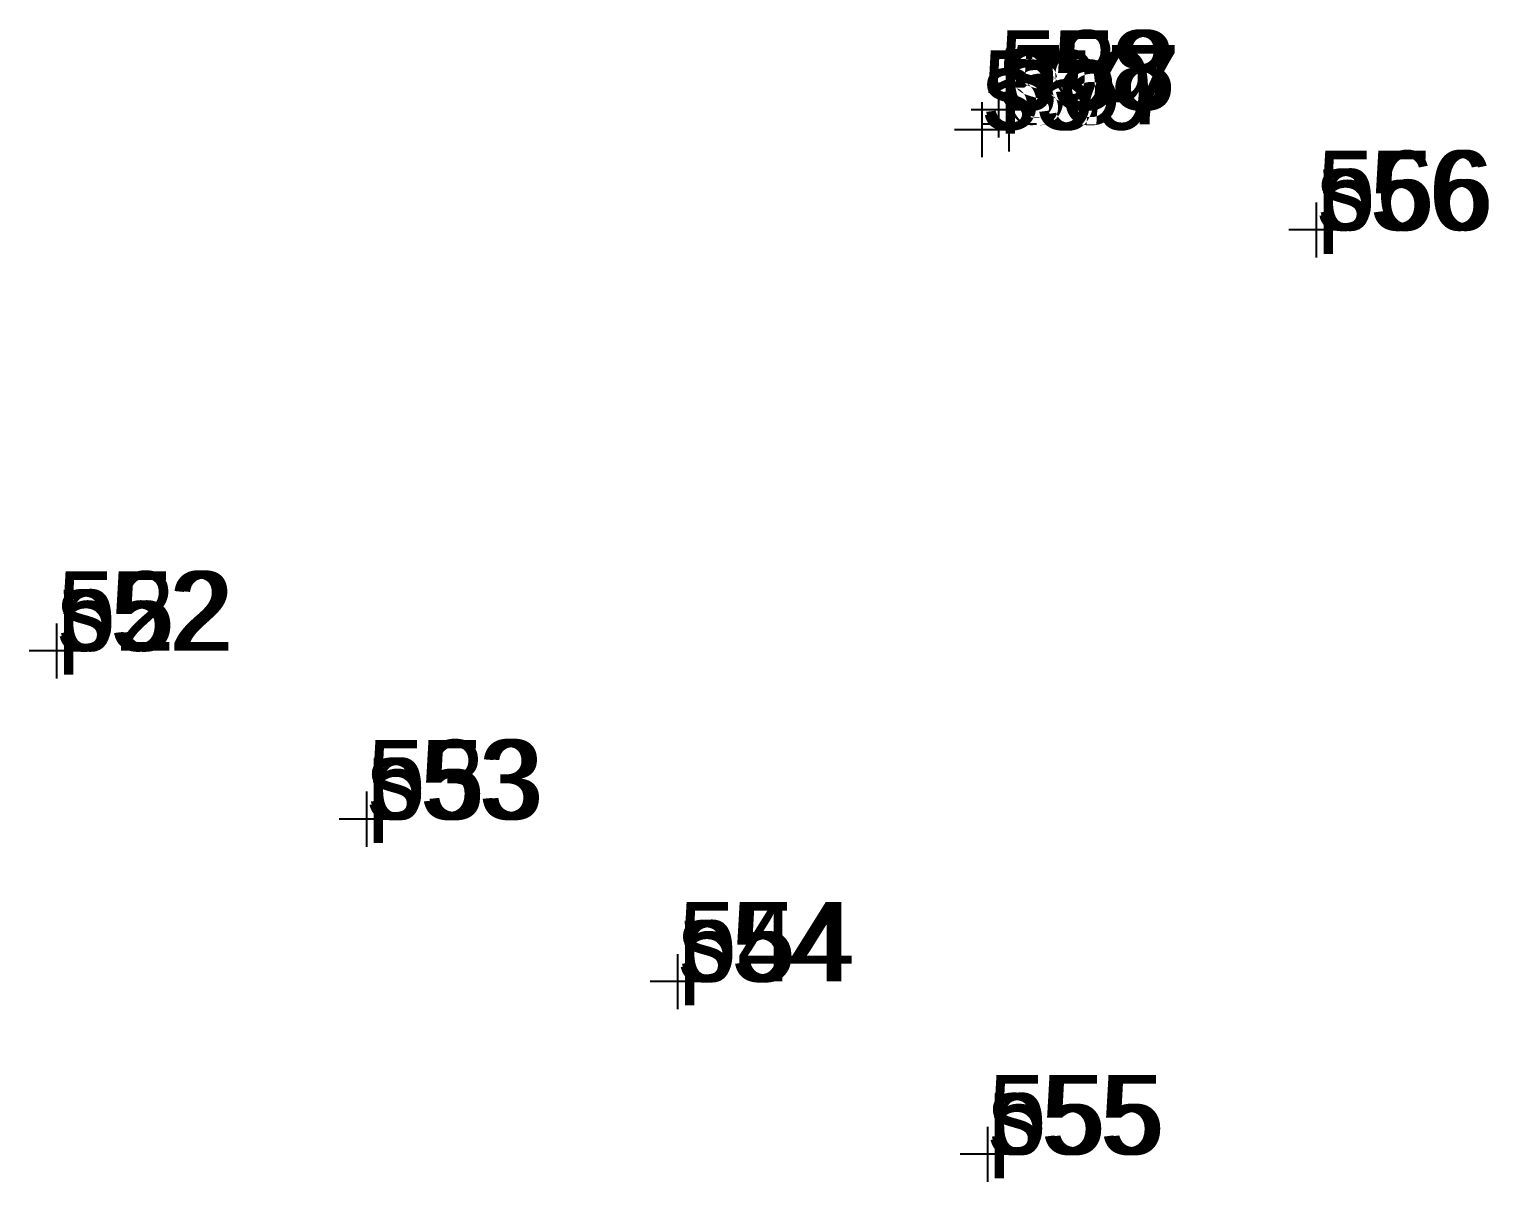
# Model space of a CAD drawing. Extents: x 534703 to 556288, y 1828073 to 1851661.
# Drawn here: x 536938.67 to 536971.79, y 1837401.31 to 1837427.45 of the extents above; entities that cross this region are included whole.
import ezdxf

# ---------------------------------------------------------------- set-up
doc = ezdxf.new("R2010")
doc.units = 0
doc.layers.add('Level 12', color=7, linetype='Continuous')
doc.layers.add('Level 7', color=7, linetype='Continuous')

msp = doc.modelspace()

# ---------------------------------------------------------------- linework, layer by layer
at = {"layer": 'Level 7'}
for p, q in [((536960.67, 1837424.991), (536960.67, 1837426.239)), ((536960.67, 1837424.991), (536960.67, 1837426.239)), ((536960.67, 1837424.991), (536960.67, 1837426.239)), ((536960.292, 1837424.543), (536960.292, 1837425.791)), ((536960.292, 1837424.543), (536960.292, 1837425.791)), ((536960.292, 1837424.543), (536960.292, 1837425.791)), ((536960.905, 1837424.67), (536960.905, 1837425.918)), ((536960.905, 1837424.67), (536960.905, 1837425.918)), ((536960.905, 1837424.67), (536960.905, 1837425.918)), ((536961.294, 1837425.615), (536960.046, 1837425.615)), ((536961.294, 1837425.615), (536960.046, 1837425.615)), ((536961.294, 1837425.615), (536960.046, 1837425.615)), ((536960.67, 1837425.615), (536960.67, 1837425.615)), ((536960.67, 1837425.615), (536960.67, 1837425.615)), ((536960.67, 1837425.615), (536960.67, 1837425.615)), ((536960.67, 1837425.615), (536960.67, 1837425.615)), ((536960.67, 1837425.615), (536960.67, 1837425.615)), ((536960.67, 1837425.615), (536960.67, 1837425.615)), ((536960.67, 1837425.615), (536960.67, 1837425.615)), ((536960.916, 1837425.167), (536959.668, 1837425.167)), ((536960.916, 1837425.167), (536959.668, 1837425.167)), ((536960.916, 1837425.167), (536959.668, 1837425.167)), ((536961.529, 1837425.294), (536960.281, 1837425.294)), ((536961.529, 1837425.294), (536960.281, 1837425.294)), ((536961.529, 1837425.294), (536960.281, 1837425.294)), ((536960.292, 1837425.167), (536960.292, 1837425.167)), ((536960.292, 1837425.167), (536960.292, 1837425.167)), ((536960.292, 1837425.167), (536960.292, 1837425.167)), ((536960.292, 1837425.167), (536960.292, 1837425.167)), ((536960.292, 1837425.167), (536960.292, 1837425.167)), ((536960.292, 1837425.167), (536960.292, 1837425.167)), ((536960.292, 1837425.167), (536960.292, 1837425.167)), ((536960.905, 1837425.294), (536960.905, 1837425.294)), ((536960.905, 1837425.294), (536960.905, 1837425.294)), ((536960.905, 1837425.294), (536960.905, 1837425.294)), ((536960.905, 1837425.294), (536960.905, 1837425.294)), ((536960.905, 1837425.294), (536960.905, 1837425.294)), ((536960.905, 1837425.294), (536960.905, 1837425.294)), ((536960.905, 1837425.294), (536960.905, 1837425.294)), ((536967.879, 1837422.269), (536967.879, 1837423.517)), ((536967.879, 1837422.269), (536967.879, 1837423.517)), ((536967.879, 1837422.269), (536967.879, 1837423.517)), ((536968.503, 1837422.893), (536967.255, 1837422.893)), ((536968.503, 1837422.893), (536967.255, 1837422.893)), ((536968.503, 1837422.893), (536967.255, 1837422.893)), ((536967.879, 1837422.893), (536967.879, 1837422.893)), ((536967.879, 1837422.893), (536967.879, 1837422.893)), ((536967.879, 1837422.893), (536967.879, 1837422.893)), ((536967.879, 1837422.893), (536967.879, 1837422.893)), ((536967.879, 1837422.893), (536967.879, 1837422.893)), ((536967.879, 1837422.893), (536967.879, 1837422.893)), ((536967.879, 1837422.893), (536967.879, 1837422.893)), ((536939.298, 1837412.723), (536939.298, 1837413.971)), ((536939.298, 1837412.723), (536939.298, 1837413.971)), ((536939.298, 1837412.723), (536939.298, 1837413.971)), ((536939.922, 1837413.347), (536938.674, 1837413.347)), ((536939.922, 1837413.347), (536938.674, 1837413.347)), ((536939.922, 1837413.347), (536938.674, 1837413.347)), ((536939.298, 1837413.347), (536939.298, 1837413.347)), ((536939.298, 1837413.347), (536939.298, 1837413.347)), ((536939.298, 1837413.347), (536939.298, 1837413.347)), ((536939.298, 1837413.347), (536939.298, 1837413.347)), ((536939.298, 1837413.347), (536939.298, 1837413.347)), ((536939.298, 1837413.347), (536939.298, 1837413.347)), ((536939.298, 1837413.347), (536939.298, 1837413.347)), ((536946.332, 1837408.907), (536946.332, 1837410.155)), ((536946.332, 1837408.907), (536946.332, 1837410.155)), ((536946.332, 1837408.907), (536946.332, 1837410.155)), ((536946.956, 1837409.531), (536945.708, 1837409.531)), ((536946.956, 1837409.531), (536945.708, 1837409.531)), ((536946.956, 1837409.531), (536945.708, 1837409.531)), ((536946.332, 1837409.531), (536946.332, 1837409.531)), ((536946.332, 1837409.531), (536946.332, 1837409.531)), ((536946.332, 1837409.531), (536946.332, 1837409.531)), ((536946.332, 1837409.531), (536946.332, 1837409.531)), ((536946.332, 1837409.531), (536946.332, 1837409.531)), ((536946.332, 1837409.531), (536946.332, 1837409.531)), ((536946.332, 1837409.531), (536946.332, 1837409.531)), ((536953.387, 1837405.224), (536953.387, 1837406.472)), ((536953.387, 1837405.224), (536953.387, 1837406.472)), ((536953.387, 1837405.224), (536953.387, 1837406.472)), ((536954.011, 1837405.848), (536952.763, 1837405.848)), ((536954.011, 1837405.848), (536952.763, 1837405.848)), ((536954.011, 1837405.848), (536952.763, 1837405.848)), ((536953.387, 1837405.848), (536953.387, 1837405.848)), ((536953.387, 1837405.848), (536953.387, 1837405.848)), ((536953.387, 1837405.848), (536953.387, 1837405.848)), ((536953.387, 1837405.848), (536953.387, 1837405.848)), ((536953.387, 1837405.848), (536953.387, 1837405.848)), ((536953.387, 1837405.848), (536953.387, 1837405.848)), ((536953.387, 1837405.848), (536953.387, 1837405.848)), ((536960.424, 1837401.307), (536960.424, 1837402.555)), ((536960.424, 1837401.307), (536960.424, 1837402.555)), ((536960.424, 1837401.307), (536960.424, 1837402.555)), ((536961.048, 1837401.931), (536959.8, 1837401.931)), ((536961.048, 1837401.931), (536959.8, 1837401.931)), ((536961.048, 1837401.931), (536959.8, 1837401.931)), ((536960.424, 1837401.931), (536960.424, 1837401.931)), ((536960.424, 1837401.931), (536960.424, 1837401.931)), ((536960.424, 1837401.931), (536960.424, 1837401.931)), ((536960.424, 1837401.931), (536960.424, 1837401.931)), ((536960.424, 1837401.931), (536960.424, 1837401.931)), ((536960.424, 1837401.931), (536960.424, 1837401.931)), ((536960.424, 1837401.931), (536960.424, 1837401.931))]:
    msp.add_line(p, q, dxfattribs=at)

# ---------------------------------------------------------------- texts
at = {"layer": 'Level 12'}
for s, p in [('s58', (536960.67, 1837425.62)), ('58', (536960.67, 1837425.62)), ('p58', (536960.67, 1837425.62)), ('p58', (536960.67, 1837425.62)), ('p58', (536960.67, 1837425.62)), ('p58', (536960.67, 1837425.62)), ('p58', (536960.67, 1837425.62)), ('p58', (536960.67, 1837425.62)), ('p58', (536960.67, 1837425.62)), ('p58', (536960.67, 1837425.62)), ('s59', (536960.29, 1837425.17)), ('59', (536960.29, 1837425.17)), ('p59', (536960.29, 1837425.17)), ('p59', (536960.29, 1837425.17)), ('p59', (536960.29, 1837425.17)), ('p59', (536960.29, 1837425.17)), ('p59', (536960.29, 1837425.17)), ('p59', (536960.29, 1837425.17)), ('p59', (536960.29, 1837425.17)), ('p59', (536960.29, 1837425.17)), ('s57', (536960.9, 1837425.29)), ('57', (536960.9, 1837425.29)), ('p57', (536960.9, 1837425.29)), ('p57', (536960.9, 1837425.29)), ('p57', (536960.9, 1837425.29)), ('p57', (536960.9, 1837425.29)), ('p57', (536960.9, 1837425.29)), ('p57', (536960.9, 1837425.29)), ('p57', (536960.9, 1837425.29)), ('p57', (536960.9, 1837425.29)), ('s56', (536967.88, 1837422.89)), ('56', (536967.88, 1837422.89)), ('p56', (536967.88, 1837422.89)), ('p56', (536967.88, 1837422.89)), ('p56', (536967.88, 1837422.89)), ('p56', (536967.88, 1837422.89)), ('p56', (536967.88, 1837422.89)), ('p56', (536967.88, 1837422.89)), ('p56', (536967.88, 1837422.89)), ('p56', (536967.88, 1837422.89)), ('s52', (536939.3, 1837413.35)), ('52', (536939.3, 1837413.35)), ('p52', (536939.3, 1837413.35)), ('p52', (536939.3, 1837413.35)), ('p52', (536939.3, 1837413.35)), ('p52', (536939.3, 1837413.35)), ('p52', (536939.3, 1837413.35)), ('p52', (536939.3, 1837413.35)), ('p52', (536939.3, 1837413.35)), ('p52', (536939.3, 1837413.35)), ('s53', (536946.33, 1837409.53)), ('53', (536946.33, 1837409.53)), ('p53', (536946.33, 1837409.53)), ('p53', (536946.33, 1837409.53)), ('p53', (536946.33, 1837409.53)), ('p53', (536946.33, 1837409.53)), ('p53', (536946.33, 1837409.53)), ('p53', (536946.33, 1837409.53)), ('p53', (536946.33, 1837409.53)), ('p53', (536946.33, 1837409.53)), ('s54', (536953.39, 1837405.85)), ('54', (536953.39, 1837405.85)), ('p54', (536953.39, 1837405.85)), ('p54', (536953.39, 1837405.85)), ('p54', (536953.39, 1837405.85)), ('p54', (536953.39, 1837405.85)), ('p54', (536953.39, 1837405.85)), ('p54', (536953.39, 1837405.85)), ('p54', (536953.39, 1837405.85)), ('p54', (536953.39, 1837405.85)), ('s55', (536960.42, 1837401.93)), ('55', (536960.42, 1837401.93)), ('p55', (536960.42, 1837401.93)), ('p55', (536960.42, 1837401.93)), ('p55', (536960.42, 1837401.93)), ('p55', (536960.42, 1837401.93)), ('p55', (536960.42, 1837401.93)), ('p55', (536960.42, 1837401.93)), ('p55', (536960.42, 1837401.93)), ('p55', (536960.42, 1837401.93))]:
    msp.add_text(s, height=1.8, dxfattribs=at).set_placement(p)

doc.saveas('drawing.dxf')
